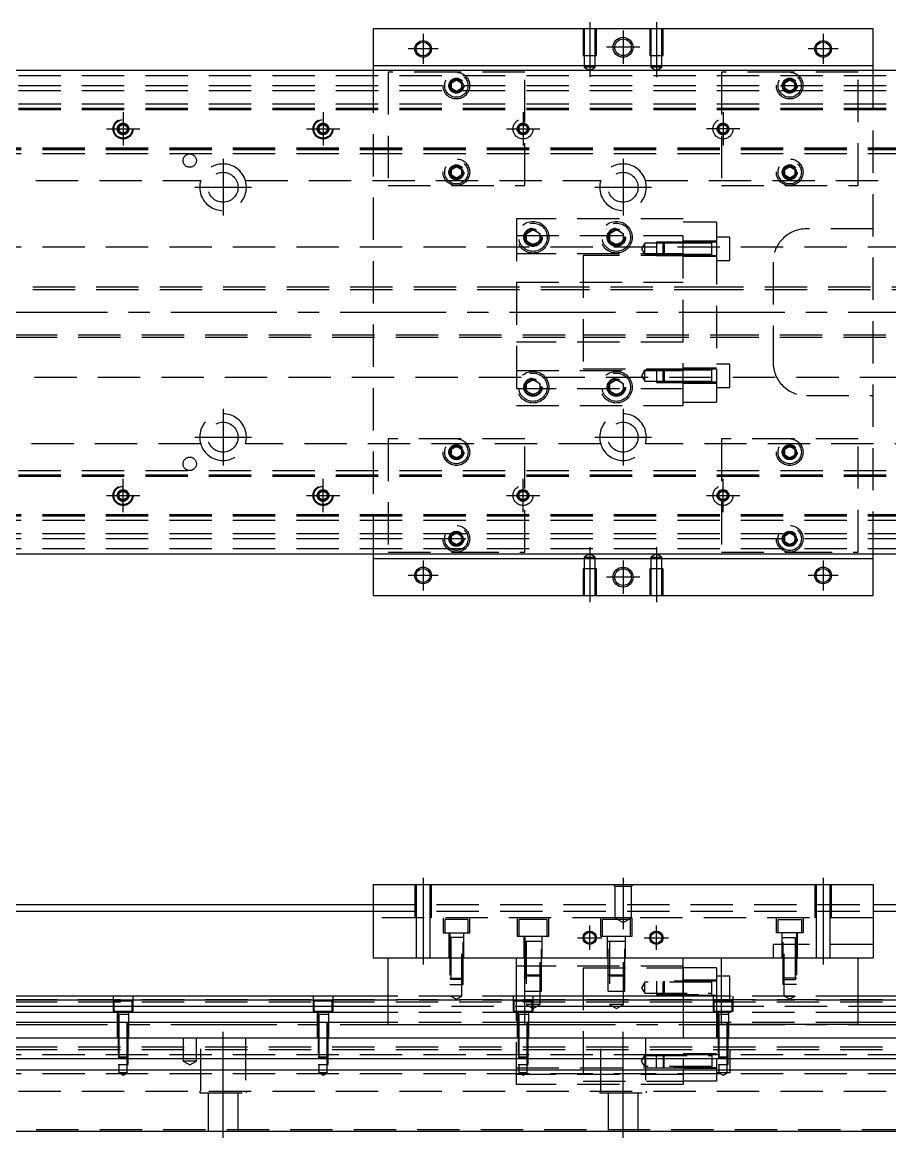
# Model space of a CAD drawing. Extents: x -13 to 1041, y -299 to 87.
# Drawn here: x 246.8 to 507, y -247.7 to 87 of the extents above; entities that cross this region are included whole.
import ezdxf

# ---------------------------------------------------------------- set-up
doc = ezdxf.new("R2010")
doc.units = 0
doc.linetypes.add('CENTER', pattern=[50.8, 31.75, -6.35, 6.35, -6.35])
doc.linetypes.add('DASHED', pattern=[19.05, 12.7, -6.35])
doc.layers.get('0').update_dxf_attribs({"linetype": 'CONTINUOUS'})
doc.layers.add('CENTER', color=1, linetype='CENTER')

msp = doc.modelspace()

# ---------------------------------------------------------------- linework, layer by layer
at = {"color": 7, "linetype": 'CONTINUOUS'}
for p, q in [((352, 85), (352, 74)), ((502, 85), (352, 85)), ((502, 74), (502, 85)), ((352, 74), (502, 74)), ((352, 74), (352, 72.5)), ((502, 72.5), (502, 74)), ((851, 72.5), (3, 72.5)), ((3, -72.5), (851, -72.5)), ((352, -72.5), (352, -74)), ((502, -74), (502, -72.5)), ((352, -74), (352, -85)), ((502, -74), (352, -74)), ((502, -85), (502, -74)), ((352, -85), (502, -85)), ((352, -171.72), (352, -193.72)), ((352, -171.72), (502, -171.72)), ((502, -171.72), (502, -193.72)), ((3, -177.72), (352, -177.72)), ((11, -179.72), (352, -179.72)), ((502, -177.72), (851, -177.72)), ((502, -179.72), (843, -179.72)), ((352, -193.72), (502, -193.72)), ((356.5, -213.72), (356.5, -193.72)), ((397.5, -213.72), (397.5, -193.72)), ((445, -205.22), (445, -193.72)), ((456.5, -213.72), (456.5, -193.72)), ((497.5, -213.72), (497.5, -193.72)), ((455, -196.72), (445, -196.72)), ((445, -196.72), (445, -205.22)), ((455, -196.72), (455, -205.22)), ((456.5, -199.22), (455, -199.22)), ((356.5, -205.22), (17, -205.22)), ((356.5, -206.472272), (17, -206.472272)), ((456.5, -205.22), (397.5, -205.22)), ((456.5, -206.472272), (397.5, -206.472272)), ((837, -205.22), (497.5, -205.22)), ((837, -206.472272), (497.5, -206.472272)), ((17, -208.24668), (356.5, -208.24668)), ((356.5, -210.143076), (17, -210.143076)), ((397.5, -208.24668), (456.5, -208.24668)), ((456.5, -210.143076), (397.5, -210.143076)), ((497.5, -208.24668), (837, -208.24668)), ((837, -210.143076), (497.5, -210.143076)), ((356.5, -213.197372), (17, -213.197372)), ((356.5, -213.72), (397.5, -213.72)), ((456.5, -213.197372), (397.5, -213.197372)), ((497.5, -213.72), (456.5, -213.72)), ((837, -213.197372), (497.5, -213.197372)), ((17, -217.72), (837, -217.72)), ((837, -224.02), (17, -224.02)), ((837, -227.42), (17, -227.42)), ((17, -245.72), (837, -245.72))]:
    msp.add_line(p, q, dxfattribs=at)
at = {"color": 3, "linetype": 'DASHED'}
for p, q in [((415.000006, 85), (415.000006, 77)), ((415.35, 85), (415.35, 77)), ((418.65, 77), (418.65, 85)), ((418.999994, 77), (418.999994, 85)), ((435.000006, 85), (435.000006, 77)), ((435.35, 85), (435.35, 77)), ((438.65, 77), (438.65, 85)), ((438.999994, 77), (438.999994, 85)), ((415.000006, 77), (418.999994, 77)), ((415.35, 77), (415.35, 73.5)), ((418.65, 73.5), (418.65, 77)), ((435.000006, 77), (438.999994, 77)), ((435.35, 77), (435.35, 73.5)), ((438.65, 73.5), (438.65, 77)), ((17, 71), (837, 71)), ((352, 72.5), (352, -72.5)), ((356.5, 72), (356.5, 38)), ((377, 72), (356.5, 72)), ((397.5, 72), (377, 72)), ((397.5, 38), (397.5, 72)), ((418.65, 73.5), (415.35, 73.5)), ((415.35, 73.5), (417, 72.547372)), ((417, 72.547372), (418.65, 73.5)), ((438.65, 73.5), (435.35, 73.5)), ((435.35, 73.5), (437, 72.547372)), ((437, 72.547372), (438.65, 73.5)), ((477, 72), (456.5, 72)), ((456.5, 72), (456.5, 38)), ((497.5, 72), (477, 72)), ((497.5, 38), (497.5, 72)), ((502, -72.5), (502, 72.5)), ((17, 68), (837, 68)), ((375, 68), (375.023172, 68.30356)), ((375.5, 68.866026), (377, 69.73205)), ((375.5, 67.133974), (375.5, 68.866026)), ((377, 66.26795), (375.5, 67.133974)), ((377, 69.73205), (378.5, 68.866026)), ((378.5, 67.133974), (377, 66.26795)), ((378.5, 68.866026), (378.5, 67.133974)), ((475.5, 68.866026), (477, 69.73205)), ((475.5, 67.133974), (475.5, 68.866026)), ((477, 66.26795), (475.5, 67.133974)), ((477, 69.73205), (478.5, 68.866026)), ((478.5, 67.133974), (477, 66.26795)), ((478.5, 68.866026), (478.5, 67.133974)), ((478.973226, 68.326156), (479, 68)), ((17, 66.5), (837, 66.5)), ((17, 62.5), (837, 62.5)), ((17, 61.247728), (837, 61.247728)), ((17, 61.1147), (837, 61.1147)), ((17, 61.1), (837, 61.1)), ((17, 60.8), (837, 60.8)), ((275.75, 55.721688), (277, 56.443376)), ((275.75, 54.278312), (275.75, 55.721688)), ((277, 53.556624), (275.75, 54.278312)), ((277, 56.443376), (278.25, 55.721688)), ((278.25, 54.278312), (277, 53.556624)), ((278.25, 55.721688), (278.25, 54.278312)), ((278.477374, 55.25955), (278.5, 55)), ((335.75, 55.721688), (337, 56.443376)), ((335.75, 54.278312), (335.75, 55.721688)), ((337, 53.556624), (335.75, 54.278312)), ((337, 56.443376), (338.25, 55.721688)), ((338.25, 54.278312), (337, 53.556624)), ((338.25, 55.721688), (338.25, 54.278312)), ((338.477374, 55.25955), (338.5, 55)), ((837, 49.2), (17, 49.2)), ((837, 48.9), (17, 48.9)), ((837, 48.8853), (17, 48.8853)), ((837, 48.752272), (17, 48.752272)), ((837, 47.5), (17, 47.5)), ((375.5, 42.866026), (377, 43.73205)), ((377, 43.73205), (378.5, 42.866026)), ((475.5, 42.866026), (477, 43.73205)), ((477, 43.73205), (478.5, 42.866026)), ((375.5, 41.133974), (375.5, 42.866026)), ((377, 40.26795), (375.5, 41.133974)), ((378.5, 41.133974), (377, 40.26795)), ((378.5, 42.866026), (378.5, 41.133974)), ((378.973226, 42.326156), (379, 42)), ((475.5, 41.133974), (475.5, 42.866026)), ((477, 40.26795), (475.5, 41.133974)), ((478.5, 41.133974), (477, 40.26795)), ((478.5, 42.866026), (478.5, 41.133974)), ((478.973226, 42.326156), (479, 42)), ((193.708204, 39.5), (300.291796, 39.5)), ((313.708204, 39.5), (420.291796, 39.5)), ((356.5, 38), (397.5, 38)), ((433.708204, 39.5), (540.291796, 39.5)), ((456.5, 38), (497.5, 38)), ((395, 28), (395, -28)), ((445, 28), (395, 28)), ((445, -28), (445, 28)), ((455, 27), (445, 27)), ((455, 27), (455, 20.976176)), ((398, 23.6547), (400, 24.809402)), ((398, 21.3453), (398, 23.6547)), ((400, 24.809402), (402, 23.6547)), ((402, 23.6547), (402, 21.3453)), ((423, 23.6547), (425, 24.809402)), ((423, 21.3453), (423, 23.6547)), ((425, 24.809402), (427, 23.6547)), ((427, 23.6547), (427, 21.3453)), ((502, 25), (482, 25)), ((395, 23), (445, 23)), ((400, 20.190598), (398, 21.3453)), ((402, 21.3453), (400, 20.190598)), ((402.483582, 22.786038), (402.5, 22.5)), ((425, 20.190598), (423, 21.3453)), ((427, 21.3453), (425, 20.190598)), ((427.483582, 22.786038), (427.5, 22.5)), ((433.5, 20.702558), (432.547372, 19.052558)), ((433.5, 17.402558), (433.5, 20.702558)), ((437, 20.702558), (433.5, 20.702558)), ((437, 21.052554), (437, 17.052564)), ((439.35, 21.052554), (437, 21.052554)), ((439, 20.702558), (437, 20.702558)), ((439.35, 21.052558), (439, 20.702558)), ((439, 17.402558), (439, 20.702558)), ((445, 20.702558), (439, 20.702558)), ((445, 20.702558), (439, 20.702558)), ((439.35, 21.052558), (439.35, 17.052558)), ((445, 21.052556), (439.35, 21.052558)), ((445, 21.052554), (439.35, 21.052554)), ((455, 21.302558), (445, 21.302558)), ((453.605, 21.052558), (445, 21.052556)), ((455, 20.976176), (445, 20.976176)), ((453.6, 20.702558), (445, 20.702558)), ((455, 21.052558), (453.595, 21.052558)), ((453.6, 17.052554), (453.6, 21.052564)), ((453.6, 17.052554), (453.6, 21.052564)), ((453.6, 20.702558), (453.6, 21.052564)), ((453.6, 20.836098), (453.6, 21.052558)), ((453.6, 21.052558), (453.6, 20.835892)), ((459, 22.552558), (455, 22.552558)), ((455, 20.976176), (455, -20.976176)), ((459, 15.552558), (459, 22.552558)), ((837, 19.5), (78.969694, 19.5)), ((445, 17.5), (395, 17.5)), ((415, 17), (415, -17)), ((445, 17), (415, 17)), ((432.547372, 19.052558), (433.5, 17.402558)), ((433.5, 17.402558), (437, 17.402558)), ((437, 17.402558), (439, 17.402558)), ((437, 17.052564), (439.35, 17.052564)), ((439, 17.402558), (445, 17.402558)), ((439, 17.402558), (439.35, 17.052558)), ((439, 17.402558), (445, 17.402558)), ((439.35, 17.052564), (445, 17.052564)), ((439.35, 17.052558), (445, 17.052562)), ((445, 17.402558), (453.6, 17.402558)), ((445, 17.052562), (453.605, 17.052558)), ((445, 16.802558), (455, 16.802558)), ((453.595, 17.052558), (455, 17.052558)), ((453.6, 17.052554), (453.6, 17.402558)), ((453.6, 17.269268), (453.6, 17.052558)), ((453.6, 17.052558), (453.6, 17.26902)), ((455, 15.552558), (459, 15.552558)), ((472, 15), (472, -15)), ((415, 7.5), (54, 7.5)), ((415, 6.75), (54, 6.75)), ((395, 9), (445, 9)), ((455, 7.5), (415, 7.5)), ((455, 7.499994), (415, 7.499994)), ((455, 6.75), (415, 6.75)), ((455, 6.75), (415, 6.75)), ((787.005, 7.5), (455, 7.5)), ((787, 6.75), (455, 6.75)), ((54, -6.75), (415, -6.75)), ((54, -7.5), (415, -7.5)), ((445, -9), (395, -9)), ((415, -6.75), (455, -6.75)), ((415, -6.75), (455, -6.75)), ((415, -7.499994), (455, -7.499994)), ((415, -7.5), (455, -7.5)), ((455, -6.75), (787, -6.75)), ((455, -7.5), (787.005, -7.5)), ((459, -15.552558), (455, -15.552558)), ((459, -22.552558), (459, -15.552558)), ((78.969694, -19.5), (837, -19.5)), ((395, -17.5), (445, -17.5)), ((415, -17), (445, -17)), ((433.5, -17.402558), (432.547372, -19.052558)), ((432.547372, -19.052558), (433.5, -20.702558)), ((433.5, -20.702558), (433.5, -17.402558)), ((437, -17.402558), (433.5, -17.402558)), ((437, -17.052564), (437, -21.052554)), ((439.35, -17.052564), (437, -17.052564)), ((439, -17.402558), (437, -17.402558)), ((439.35, -17.052558), (439, -17.402558)), ((439, -20.702558), (439, -17.402558)), ((445, -17.402558), (439, -17.402558)), ((445, -17.402558), (439, -17.402558)), ((439.35, -17.052558), (439.35, -21.052558)), ((445, -17.052562), (439.35, -17.052558)), ((445, -17.052564), (439.35, -17.052564)), ((455, -16.802558), (445, -16.802558)), ((453.605, -17.052558), (445, -17.052562)), ((453.6, -17.402558), (445, -17.402558)), ((455, -17.052558), (453.595, -17.052558)), ((453.6, -21.052564), (453.6, -17.052554)), ((453.6, -21.051878), (453.6, -17.052554)), ((453.6, -17.26902), (453.6, -17.052558)), ((453.6, -17.052558), (453.6, -17.269226)), ((445, -23), (395, -23)), ((398, -21.3453), (400, -20.190598)), ((398, -23.6547), (398, -21.3453)), ((400, -20.190598), (402, -21.3453)), ((402, -21.3453), (402, -23.6547)), ((402.483582, -22.213962), (402.5, -22.5)), ((422.5, -22.5), (422.518502, -22.196412)), ((423, -21.3453), (425, -20.190598)), ((423, -23.6547), (423, -21.3453)), ((425, -20.190598), (427, -21.3453)), ((427, -21.3453), (427, -23.6547)), ((433.5, -20.702558), (437, -20.702558)), ((437, -20.702558), (439, -20.702558)), ((437, -21.052554), (439.35, -21.052554)), ((439, -20.702558), (445, -20.702558)), ((439, -20.702558), (439.35, -21.052558)), ((439, -20.702558), (445, -20.702558)), ((439.35, -21.052554), (445, -21.052554)), ((439.35, -21.052558), (445, -21.052556)), ((445, -20.702558), (453.6, -20.702558)), ((455, -20.976176), (445, -20.976176)), ((445, -21.052556), (453.605, -21.052558)), ((445, -21.302558), (455, -21.302558)), ((453.595, -21.052558), (455, -21.052558)), ((453.6, -20.83585), (453.6, -21.052558)), ((453.6, -21.052558), (453.6, -20.836098)), ((453.6, -21.052564), (453.6, -21.051878)), ((455, -20.976176), (455, -27)), ((455, -22.552558), (459, -22.552558)), ((400, -24.809402), (398, -23.6547)), ((402, -23.6547), (400, -24.809402)), ((425, -24.809402), (423, -23.6547)), ((427, -23.6547), (425, -24.809402)), ((482, -25), (502, -25)), ((395, -28), (445, -28)), ((445, -27), (455, -27)), ((300.291796, -39.5), (193.708204, -39.5)), ((420.291796, -39.5), (313.708204, -39.5)), ((356.5, -38), (356.5, -72)), ((397.5, -38), (356.5, -38)), ((397.5, -72), (397.5, -38)), ((540.291796, -39.5), (433.708204, -39.5)), ((456.5, -38), (456.5, -72)), ((497.5, -38), (456.5, -38)), ((497.5, -72), (497.5, -38)), ((375.5, -41.133974), (377, -40.26795)), ((375.5, -42.866026), (375.5, -41.133974)), ((377, -43.73205), (375.5, -42.866026)), ((377, -40.26795), (378.5, -41.133974)), ((378.5, -42.866026), (377, -43.73205)), ((378.5, -41.133974), (378.5, -42.866026)), ((378.973226, -41.673844), (379, -42)), ((475, -42), (475.030168, -41.653934)), ((475.5, -41.133974), (477, -40.26795)), ((475.5, -42.866026), (475.5, -41.133974)), ((477, -43.73205), (475.5, -42.866026)), ((477, -40.26795), (478.5, -41.133974)), ((478.5, -42.866026), (477, -43.73205)), ((478.5, -41.133974), (478.5, -42.866026)), ((17, -47.5), (837, -47.5)), ((17, -48.752272), (837, -48.752272)), ((17, -48.8853), (837, -48.8853)), ((17, -48.9), (837, -48.9)), ((17, -49.2), (837, -49.2)), ((275.5, -55), (275.52041, -54.75339)), ((275.75, -54.278312), (277, -53.556624)), ((275.75, -55.721688), (275.75, -54.278312)), ((277, -56.443376), (275.75, -55.721688)), ((277, -53.556624), (278.25, -54.278312)), ((278.25, -55.721688), (277, -56.443376)), ((278.25, -54.278312), (278.25, -55.721688)), ((335.5, -55), (335.52041, -54.75339)), ((335.75, -54.278312), (337, -53.556624)), ((335.75, -55.721688), (335.75, -54.278312)), ((337, -56.443376), (335.75, -55.721688)), ((337, -53.556624), (338.25, -54.278312)), ((338.25, -55.721688), (337, -56.443376)), ((338.25, -54.278312), (338.25, -55.721688)), ((837, -60.8), (17, -60.8)), ((837, -61.1), (17, -61.1)), ((837, -61.1147), (17, -61.1147)), ((837, -61.247728), (17, -61.247728)), ((837, -62.5), (17, -62.5)), ((837, -66.5), (17, -66.5)), ((375.5, -67.133974), (377, -66.26795)), ((377, -66.26795), (378.5, -67.133974)), ((475.5, -67.133974), (477, -66.26795)), ((477, -66.26795), (478.5, -67.133974)), ((837, -68), (17, -68)), ((375, -68), (375.023172, -67.69644)), ((375.5, -68.866026), (375.5, -67.133974)), ((377, -69.73205), (375.5, -68.866026)), ((378.5, -68.866026), (377, -69.73205)), ((378.5, -67.133974), (378.5, -68.866026)), ((475.5, -68.866026), (475.5, -67.133974)), ((477, -69.73205), (475.5, -68.866026)), ((478.5, -68.866026), (477, -69.73205)), ((478.5, -67.133974), (478.5, -68.866026)), ((478.973226, -67.673844), (479, -68)), ((837, -71), (17, -71)), ((356.5, -72), (377, -72)), ((377, -72), (397.5, -72)), ((417, -72.547372), (415.35, -73.5)), ((415.35, -73.5), (417, -73.5)), ((415.35, -73.5), (415.35, -77)), ((418.65, -73.5), (417, -72.547372)), ((417, -73.5), (418.65, -73.5)), ((418.65, -77), (418.65, -73.5)), ((437, -72.547372), (435.35, -73.5)), ((435.35, -73.5), (437, -73.5)), ((435.35, -73.5), (435.35, -77)), ((438.65, -73.5), (437, -72.547372)), ((437, -73.5), (438.65, -73.5)), ((438.65, -77), (438.65, -73.5)), ((456.5, -72), (477, -72)), ((477, -72), (497.5, -72)), ((418.999994, -77), (415.000006, -77)), ((415.000006, -77), (415.000006, -85)), ((415.35, -77), (415.35, -85)), ((418.65, -85), (418.65, -77)), ((418.999994, -85), (418.999994, -77)), ((438.999994, -77), (435.000006, -77)), ((435.000006, -77), (435.000006, -85)), ((435.35, -77), (435.35, -85)), ((438.65, -85), (438.65, -77)), ((438.999994, -85), (438.999994, -77)), ((364.500006, -171.72), (364.500006, -181.72)), ((364.9, -171.72), (364.9, -181.72)), ((369.1, -181.72), (369.1, -171.72)), ((369.499994, -181.72), (369.499994, -171.72)), ((424.5, -172.22), (424, -171.72)), ((424.5, -172.22), (424.5, -181.72)), ((424.5, -172.22), (429.5, -172.22)), ((430, -171.72), (429.5, -172.22)), ((429.5, -181.72), (429.5, -172.22)), ((484.500006, -171.72), (484.500006, -181.72)), ((484.9, -171.72), (484.9, -181.72)), ((489.1, -181.72), (489.1, -171.72)), ((489.499994, -181.72), (489.499994, -171.72)), ((352, -177.72), (502, -177.72)), ((352, -179.72), (502, -179.72)), ((424.5, -181.72), (352, -181.72)), ((364.9, -181.72), (364.9, -193.72)), ((369.1, -193.72), (369.1, -181.72)), ((373, -181.72), (373, -186.22)), ((380.5, -182.22), (373.5, -182.22)), ((373.5, -182.22), (373.5, -186.22)), ((380.5, -186.22), (380.5, -182.22)), ((381, -186.22), (381, -181.72)), ((395.25, -181.72), (395.25, -187.22)), ((404.25, -182.22), (395.75, -182.22)), ((395.75, -182.22), (395.75, -187.22)), ((404.25, -187.22), (404.25, -182.22)), ((404.75, -187.22), (404.75, -181.72)), ((420.25, -181.72), (420.25, -187.22)), ((429.25, -182.22), (420.75, -182.22)), ((420.75, -182.22), (420.75, -187.22)), ((429.5, -181.72), (424.5, -181.72)), ((424.5, -181.72), (427, -183.163376)), ((427, -183.163376), (429.5, -181.72)), ((429.25, -187.22), (429.25, -182.22)), ((502, -181.72), (429.5, -181.72)), ((429.75, -187.22), (429.75, -181.72)), ((473, -186.22), (473, -181.72)), ((473.5, -182.22), (480.5, -182.22)), ((473.5, -186.22), (473.5, -182.22)), ((480.5, -182.22), (480.5, -186.22)), ((481, -181.72), (481, -186.22)), ((484.9, -181.72), (484.9, -193.72)), ((489.1, -193.72), (489.1, -181.72)), ((373, -186.22), (381, -186.22)), ((374.75, -186.22), (374.75, -193.72)), ((374.999972, -186.22), (375.000006, -201.72)), ((378.999994, -201.72), (379.000028, -186.22)), ((379.25, -193.72), (379.25, -186.22)), ((395.25, -187.22), (404.75, -187.22)), ((397.25, -187.22), (397.25, -193.72)), ((397.500006, -187.22), (397.500006, -203.72)), ((402.499994, -203.72), (402.499994, -187.22)), ((402.75, -193.72), (402.75, -187.22)), ((420.25, -187.22), (429.75, -187.22)), ((422.25, -187.22), (422.25, -193.72)), ((422.500006, -203.72), (422.500006, -187.22)), ((427.499994, -203.72), (427.499994, -187.22)), ((427.75, -193.72), (427.75, -187.22)), ((481, -186.22), (473, -186.22)), ((474.75, -193.72), (474.75, -186.22)), ((475.000006, -201.72), (474.999972, -186.22)), ((479.000028, -186.22), (478.999994, -201.72)), ((479.25, -186.22), (479.25, -193.72)), ((379.25, -187.62), (374.999994, -187.62)), ((375.35, -187.62), (375.35, -205.22)), ((378.65, -205.22), (378.65, -187.62)), ((402.500006, -188.82), (397.499994, -188.82)), ((397.9, -188.82), (397.9, -207.72)), ((402.1, -207.72), (402.1, -188.82)), ((427.500006, -188.82), (422.499994, -188.82)), ((422.9, -188.82), (422.9, -207.72)), ((427.1, -207.72), (427.1, -188.82)), ((472, -189.72), (472, -193.72)), ((502, -189.72), (472, -189.72)), ((474.75, -187.62), (479.000006, -187.62)), ((475.35, -205.22), (475.35, -187.62)), ((478.65, -187.62), (478.65, -205.22)), ((395, -205.22), (395, -193.72)), ((445, -196.22), (395, -196.22)), ((415, -196.72), (415, -230.72)), ((415, -196.72), (445, -196.72)), ((375, -199.87), (379, -199.87)), ((375, -199.87), (375.35, -200.22)), ((378.65, -200.22), (375.35, -200.22)), ((378.65, -200.22), (379, -199.87)), ((397.5, -198.82), (400, -198.82)), ((397.5, -198.82), (397.9, -199.22)), ((400, -199.22), (397.9, -199.22)), ((400, -198.82), (400.35, -198.82)), ((400.35, -199.22), (400, -199.22)), ((400.35, -198.82), (402.5, -198.82)), ((402.1, -199.22), (400.35, -199.22)), ((402.1, -199.22), (402.5, -198.82)), ((422.5, -198.82), (427.5, -198.82)), ((422.5, -198.82), (422.9, -199.22)), ((427.1, -199.22), (422.9, -199.22)), ((427.1, -199.22), (427.5, -198.82)), ((455, -200.719975), (437, -200.720006)), ((437, -200.720006), (437, -204.719994)), ((439.35, -200.72), (439, -201.07)), ((439.35, -200.72), (439.35, -204.72)), ((455, -200.47), (445, -200.47)), ((453.6, -204.720006), (453.6, -200.719994)), ((459, -199.22), (456.5, -199.22)), ((459, -205.22), (459, -199.22)), ((479, -199.87), (475, -199.87)), ((475.35, -200.22), (475, -199.87)), ((475.35, -200.22), (478.65, -200.22)), ((479, -199.87), (478.65, -200.22)), ((375.000006, -201.72), (378.999994, -201.72)), ((397.500006, -203.72), (402.499994, -203.72)), ((422.500006, -203.72), (427.499994, -203.72)), ((433.5, -201.07), (432.547372, -202.72)), ((432.547372, -202.72), (433.5, -204.37)), ((433.5, -204.37), (433.5, -201.07)), ((453.6, -201.07), (433.5, -201.07)), ((439, -204.37), (439, -201.07)), ((478.999994, -201.72), (475.000006, -201.72)), ((54, -206.22), (787, -206.22)), ((54, -206.97), (787, -206.97)), ((274, -205.22), (274, -209.72)), ((279.75, -206.72), (274.25, -206.72)), ((274.25, -206.72), (274.25, -209.72)), ((279.75, -209.72), (279.75, -206.72)), ((280, -209.72), (280, -205.22)), ((334, -205.22), (334, -209.72)), ((339.75, -206.72), (334.25, -206.72)), ((334.25, -206.72), (334.25, -209.72)), ((339.75, -209.72), (339.75, -206.72)), ((340, -209.72), (340, -205.22)), ((397.5, -205.22), (356.5, -205.22)), ((397.5, -206.472272), (356.5, -206.472272)), ((378.65, -205.22), (375.35, -205.22)), ((375.35, -205.22), (377, -206.172628)), ((377, -206.172628), (378.65, -205.22)), ((394, -205.22), (394, -209.72)), ((399.75, -206.72), (394.25, -206.72)), ((394.25, -206.72), (394.25, -209.72)), ((395, -231.72), (395, -205.22)), ((399.75, -209.72), (399.75, -206.72)), ((400, -209.72), (400, -205.22)), ((433.5, -204.37), (453.6, -204.37)), ((437, -204.719994), (455, -204.720025)), ((439, -204.37), (439.35, -204.72)), ((445, -204.97), (455, -204.97)), ((445, -205.22), (445, -230.72)), ((445, -205.22), (445, -231.72)), ((454, -205.22), (454, -209.72)), ((459.75, -206.72), (454.25, -206.72)), ((454.25, -206.72), (454.25, -209.72)), ((455, -205.22), (455, -230.72)), ((455, -206.22), (459, -206.22)), ((497.5, -205.22), (456.5, -205.22)), ((497.5, -206.472272), (456.5, -206.472272)), ((459, -206.22), (459, -205.22)), ((459.75, -209.72), (459.75, -206.72)), ((460, -209.72), (460, -205.22)), ((475.35, -205.22), (478.65, -205.22)), ((477, -206.172628), (475.35, -205.22)), ((478.65, -205.22), (477, -206.172628)), ((274, -209.72), (280, -209.72)), ((275.25, -209.72), (275.25, -217.72)), ((278.500006, -210.72), (275.499994, -210.72)), ((275.500006, -209.72), (275.500006, -225.72)), ((275.75, -210.72), (275.75, -225.72)), ((278.25, -225.72), (278.25, -210.72)), ((278.499994, -225.72), (278.499994, -209.72)), ((278.75, -217.72), (278.75, -209.72)), ((334, -209.72), (340, -209.72)), ((335.25, -209.72), (335.25, -217.72)), ((338.500006, -210.72), (335.499994, -210.72)), ((335.500006, -209.72), (335.500006, -225.72)), ((335.75, -210.72), (335.75, -225.72)), ((338.25, -225.72), (338.25, -210.72)), ((338.499994, -225.72), (338.499994, -209.72)), ((338.75, -217.72), (338.75, -209.72)), ((356.5, -208.24668), (397.5, -208.24668)), ((397.5, -210.143076), (356.5, -210.143076)), ((394, -209.72), (400, -209.72)), ((395.25, -209.72), (395.25, -217.72)), ((398.500006, -210.72), (395.499994, -210.72)), ((395.500006, -209.72), (395.500006, -225.72)), ((395.75, -210.72), (395.75, -225.72)), ((402.1, -207.72), (397.9, -207.72)), ((397.9, -207.72), (400, -208.932436)), ((398.25, -225.72), (398.25, -210.72)), ((398.499994, -225.72), (398.499994, -209.72)), ((398.75, -217.72), (398.75, -209.72)), ((400, -208.932436), (402.1, -207.72)), ((427.1, -207.72), (422.9, -207.72)), ((422.9, -207.72), (425, -208.932436)), ((425, -208.932436), (427.1, -207.72)), ((454, -209.72), (460, -209.72)), ((455.25, -209.72), (455.25, -217.72)), ((458.500006, -210.72), (455.499994, -210.72)), ((455.500006, -209.72), (455.500006, -225.72)), ((455.75, -210.72), (455.75, -225.72)), ((456.5, -208.24668), (497.5, -208.24668)), ((497.5, -210.143076), (456.5, -210.143076)), ((458.25, -225.72), (458.25, -210.72)), ((458.499994, -225.72), (458.499994, -209.72)), ((458.75, -217.72), (458.75, -209.72)), ((397.5, -213.197372), (356.5, -213.197372)), ((497.5, -213.197372), (456.5, -213.197372)), ((54, -220.47), (787, -220.47)), ((295, -217.72), (295, -224.72)), ((299, -224.72), (299, -217.72)), ((300.291796, -233.72), (300.291796, -217.72)), ((313.708204, -217.72), (313.708204, -233.72)), ((420.291796, -233.72), (420.291796, -217.72)), ((433.708204, -217.72), (433.708204, -233.72)), ((837, -222.87), (17, -222.87)), ((54, -221.22), (787, -221.22)), ((275.5, -223.47), (278.5, -223.47)), ((275.5, -223.47), (275.75, -223.72)), ((278.25, -223.72), (275.75, -223.72)), ((278.25, -223.72), (278.5, -223.47)), ((335.5, -223.47), (338.5, -223.47)), ((335.5, -223.47), (335.75, -223.72)), ((338.25, -223.72), (335.75, -223.72)), ((338.25, -223.72), (338.5, -223.47)), ((395.5, -223.47), (398.5, -223.47)), ((395.5, -223.47), (395.75, -223.72)), ((398.25, -223.72), (395.75, -223.72)), ((398.25, -223.72), (398.5, -223.47)), ((432.547372, -224.72), (433.5, -223.07)), ((433.5, -223.07), (433.5, -226.37)), ((433.5, -223.07), (453.6, -223.07)), ((437, -222.720006), (455, -222.719975)), ((437, -226.719994), (437, -222.720006)), ((439, -223.07), (439.35, -222.72)), ((439, -223.07), (439, -226.37)), ((439.35, -226.72), (439.35, -222.72)), ((445, -222.47), (455, -222.47)), ((453.6, -222.719994), (453.6, -226.720006)), ((455, -221.22), (459, -221.22)), ((455.5, -223.47), (458.5, -223.47)), ((455.5, -223.47), (455.75, -223.72)), ((458.25, -223.72), (455.75, -223.72)), ((458.25, -223.72), (458.5, -223.47)), ((459, -221.22), (459, -222.22)), ((459, -222.22), (459, -228.22)), ((275.500006, -225.72), (278.499994, -225.72)), ((275.75, -225.72), (275.75, -228.22)), ((278.25, -228.22), (278.25, -225.72)), ((299, -224.72), (295, -224.72)), ((295, -224.72), (297, -225.8747)), ((297, -225.8747), (299, -224.72)), ((335.500006, -225.72), (338.499994, -225.72)), ((335.75, -225.72), (335.75, -228.22)), ((338.25, -228.22), (338.25, -225.72)), ((395, -226.72), (445, -226.72)), ((395.500006, -225.72), (398.499994, -225.72)), ((395.75, -225.72), (395.75, -228.22)), ((398.25, -228.22), (398.25, -225.72)), ((433.5, -226.37), (432.547372, -224.72)), ((453.6, -226.37), (433.5, -226.37)), ((455, -226.720025), (437, -226.719994)), ((439.35, -226.72), (439, -226.37)), ((455, -226.97), (445, -226.97)), ((455.500006, -225.72), (458.499994, -225.72)), ((455.75, -225.72), (455.75, -228.22)), ((458.25, -228.22), (458.25, -225.72)), ((837, -228.57), (17, -228.57)), ((278.25, -228.22), (275.75, -228.22)), ((275.75, -228.22), (277, -228.941688)), ((277, -228.941688), (278.25, -228.22)), ((338.25, -228.22), (335.75, -228.22)), ((335.75, -228.22), (337, -228.941688)), ((337, -228.941688), (338.25, -228.22)), ((445, -228.728332), (395, -228.728332)), ((398.25, -228.22), (395.75, -228.22)), ((395.75, -228.22), (397, -228.941688)), ((397, -228.941688), (398.25, -228.22)), ((415, -230.72), (445, -230.72)), ((455, -230.72), (445, -230.72)), ((459, -228.22), (455, -228.22)), ((458.25, -228.22), (455.75, -228.22)), ((455.75, -228.22), (457, -228.941688)), ((457, -228.941688), (458.25, -228.22)), ((17, -233.72), (837, -233.72)), ((300, -233.72), (300, -234.22)), ((300, -234.22), (314, -234.22)), ((302.5, -234.22), (302.5, -245.72)), ((311.5, -245.72), (311.5, -234.22)), ((314, -234.22), (314, -233.72)), ((445, -231.72), (395, -231.72)), ((420, -233.72), (420, -234.22)), ((420, -234.22), (434, -234.22)), ((422.5, -234.22), (422.5, -245.72)), ((431.5, -245.72), (431.5, -234.22)), ((434, -234.22), (434, -233.72)), ((79.499994, -245.22), (837, -245.22))]:
    msp.add_line(p, q, dxfattribs=at)
at = {"color": 3, "linetype": 'CONTINUOUS'}
for centre, radius in [((367, 79), 2.5), ((487, 79), 2.5), ((367, -79), 2.5), ((487, -79), 2.5), ((417, -187.72), 2), ((437, -187.72), 2)]:
    msp.add_circle(centre, radius, dxfattribs=at)
at = {"color": 7, "linetype": 'CONTINUOUS'}
for centre, radius in [((367, 79), 2.1), ((427, 79.5), 3), ((427, 79.5), 2.5), ((487, 79), 2.1), ((367, -79), 2.1), ((427, -79.5), 3), ((487, -79), 2.1), ((427, -79.5), 2.5), ((417, -187.72), 1.65), ((437, -187.72), 1.65)]:
    msp.add_circle(centre, radius, dxfattribs=at)
at = {"color": 3, "linetype": 'DASHED'}
for centre, radius in [((377, 68), 4), ((377, 68), 3.5), ((477, 68), 4), ((477, 68), 3.5), ((377, 68), 2.25), ((377, 68), 2), ((477, 68), 2.25), ((477, 68), 2), ((277, 55), 3), ((277, 55), 2.75), ((337, 55), 3), ((337, 55), 2.75), ((397, 55), 3), ((457, 55), 3), ((277, 55), 1.75), ((277, 55), 1.5), ((277, 55), 1.25), ((337, 55), 1.75), ((337, 55), 1.5), ((337, 55), 1.25), ((397, 55), 1.75), ((397, 55), 1.5), ((397, 55), 1.25), ((457, 55), 1.75), ((457, 55), 1.5), ((457, 55), 1.25), ((297, 45.5), 2), ((377, 42), 4), ((377, 42), 3.5), ((377, 42), 2.25), ((377, 42), 2), ((377, 42), 1.65), ((477, 42), 4), ((477, 42), 3.5), ((477, 42), 2.25), ((477, 42), 2), ((477, 42), 1.65), ((307, 37.5), 4.5), ((427, 37.5), 4.5), ((400, 22.5), 4.75), ((425, 22.5), 4.75), ((400, 22.5), 4.25), ((400, 22.5), 2.75), ((400, 22.5), 2.5), ((400, 22.5), 2.1), ((425, 22.5), 4.25), ((425, 22.5), 2.75), ((425, 22.5), 2.5), ((425, 22.5), 2.1), ((400, -22.5), 4.75), ((400, -22.5), 4.25), ((400, -22.5), 2.75), ((400, -22.5), 2.5), ((425, -22.5), 4.75), ((425, -22.5), 4.25), ((425, -22.5), 2.75), ((425, -22.5), 2.5), ((400, -22.5), 2.1), ((425, -22.5), 2.1), ((307, -37.5), 4.5), ((427, -37.5), 4.5), ((377, -42), 4), ((377, -42), 3.5), ((377, -42), 2.25), ((377, -42), 2), ((477, -42), 4), ((477, -42), 3.5), ((477, -42), 2.25), ((477, -42), 2), ((297, -45.5), 2), ((377, -42), 1.65), ((477, -42), 1.65), ((277, -55), 3), ((277, -55), 2.75), ((277, -55), 1.75), ((277, -55), 1.5), ((337, -55), 3), ((337, -55), 2.75), ((337, -55), 1.75), ((337, -55), 1.5), ((397, -55), 3), ((397, -55), 1.75), ((397, -55), 1.5), ((457, -55), 3), ((457, -55), 1.75), ((457, -55), 1.5), ((277, -55), 1.25), ((337, -55), 1.25), ((397, -55), 1.25), ((457, -55), 1.25), ((377, -68), 4), ((377, -68), 3.5), ((377, -68), 2.25), ((377, -68), 2), ((477, -68), 4), ((477, -68), 3.5), ((477, -68), 2.25), ((477, -68), 2)]:
    msp.add_circle(centre, radius, dxfattribs=at)
for centre, radius, start, end in [((377, 68), 1.65, 155.380023, 180), ((377, 68), 1.65, 180, 204.619977), ((377, 68), 1.65, 144.619977, 155.380023), ((377, 68), 1.65, 204.619977, 215.380023), ((377, 68), 1.65, 95.380023, 144.619977), ((377, 68), 1.65, 215.380023, 264.619977), ((377, 68), 1.65, 84.619977, 95.380023), ((377, 68), 1.65, 35.380023, 84.619977), ((377, 68), 1.65, 275.380023, 324.619977), ((377, 68), 1.65, 24.619977, 35.380023), ((377, 68), 1.65, 324.619977, 335.380023), ((377, 68), 1.65, 335.380023, 24.619977), ((477, 68), 1.65, 155.380023, 180), ((477, 68), 1.65, 180, 204.619977), ((477, 68), 1.65, 144.619977, 155.380023), ((477, 68), 1.65, 204.619977, 215.380023), ((477, 68), 1.65, 95.380023, 144.619977), ((477, 68), 1.65, 215.380023, 264.619977), ((477, 68), 1.65, 84.619977, 95.380023), ((477, 68), 1.65, 35.380023, 84.619977), ((477, 68), 1.65, 275.380023, 324.619977), ((477, 68), 1.65, 24.619977, 35.380023), ((477, 68), 1.65, 324.619977, 335.380023), ((477, 68), 1.65, 335.380023, 24.619977), ((377, 68), 1.65, 264.619977, 275.380023), ((477, 68), 1.65, 264.619977, 275.380023), ((307, 37.5), 7, 16.60155, 163.39845), ((427, 37.5), 7, 16.60155, 163.39845), ((307, 37.5), 7, 163.39845, 16.60155), ((427, 37.5), 7, 163.39845, 16.60155), ((482, 15), 10, 90, 180), ((482, -15), 10, 180, 270), ((307, -37.5), 7, 343.39845, 196.60155), ((427, -37.5), 7, 343.39845, 196.60155), ((307, -37.5), 7, 196.60155, 343.39845), ((427, -37.5), 7, 196.60155, 343.39845), ((377, -68), 1.65, 95.380023, 144.619977), ((377, -68), 1.65, 84.619977, 95.380023), ((377, -68), 1.65, 35.380023, 84.619977), ((477, -68), 1.65, 95.380023, 144.619977), ((477, -68), 1.65, 84.619977, 95.380023), ((477, -68), 1.65, 35.380023, 84.619977), ((377, -68), 1.65, 155.380023, 180), ((377, -68), 1.65, 180, 204.619977), ((377, -68), 1.65, 144.619977, 155.380023), ((377, -68), 1.65, 204.619977, 215.380023), ((377, -68), 1.65, 215.380023, 264.619977), ((377, -68), 1.65, 264.619977, 275.380023), ((377, -68), 1.65, 275.380023, 324.619977), ((377, -68), 1.65, 24.619977, 35.380023), ((377, -68), 1.65, 324.619977, 335.380023), ((377, -68), 1.65, 335.380023, 24.619977), ((477, -68), 1.65, 155.380023, 180), ((477, -68), 1.65, 180, 204.619977), ((477, -68), 1.65, 144.619977, 155.380023), ((477, -68), 1.65, 204.619977, 215.380023), ((477, -68), 1.65, 215.380023, 264.619977), ((477, -68), 1.65, 264.619977, 275.380023), ((477, -68), 1.65, 275.380023, 324.619977), ((477, -68), 1.65, 24.619977, 35.380023), ((477, -68), 1.65, 324.619977, 335.380023), ((477, -68), 1.65, 335.380023, 24.619977)]:
    msp.add_arc(centre, radius, start, end, dxfattribs=at)
at = {"layer": 'CENTER', "color": 1, "linetype": 'CENTER'}
for p, q in [((417, 87), (417, 70.547372)), ((427, 84.5), (427, 74.5)), ((437, 87), (437, 70.547372)), ((367, 83.5), (367, 74.5)), ((487, 83.5), (487, 74.5)), ((371.5, 79), (362.5, 79)), ((432, 79.5), (422, 79.5)), ((491.5, 79), (482.5, 79)), ((277, 60), (277, 50)), ((337, 60), (337, 50)), ((397, 60), (397, 50)), ((457, 60), (457, 50)), ((272, 55), (282, 55)), ((332, 55), (342, 55)), ((392, 55), (402, 55)), ((462, 55), (452, 55)), ((307, 46), (307, 29)), ((427, 46), (427, 29)), ((298.5, 37.5), (315.5, 37.5)), ((418.5, 37.5), (435.5, 37.5)), ((-13.447893, 0), (894.546148, 0)), ((307, -29), (307, -46)), ((427, -29), (427, -46)), ((298.5, -37.5), (315.5, -37.5)), ((418.5, -37.5), (435.5, -37.5)), ((277, -60), (277, -50)), ((337, -60), (337, -50)), ((397, -60), (397, -50)), ((457, -60), (457, -50)), ((272, -55), (282, -55)), ((332, -55), (342, -55)), ((392, -55), (402, -55)), ((452, -55), (462, -55)), ((417, -70.547372), (417, -87)), ((437, -70.547372), (437, -87)), ((367, -74.5), (367, -83.5)), ((427, -74.5), (427, -84.5)), ((487, -74.5), (487, -83.5)), ((371.5, -79), (362.5, -79)), ((432, -79.5), (422, -79.5)), ((491.5, -79), (482.5, -79)), ((367, -169.72), (367, -195.72)), ((427, -169.72), (427, -185.163376)), ((487, -169.72), (487, -195.72)), ((417, -191.37), (417, -184.07)), ((437, -191.37), (437, -184.07)), ((413.35, -187.72), (420.65, -187.72)), ((433.35, -187.72), (440.65, -187.72)), ((-13.447893, -213.72), (894.546148, -213.72)), ((307, -247.72), (307, -215.72)), ((427, -247.72), (427, -215.72))]:
    msp.add_line(p, q, dxfattribs=at)

doc.saveas('drawing.dxf')
